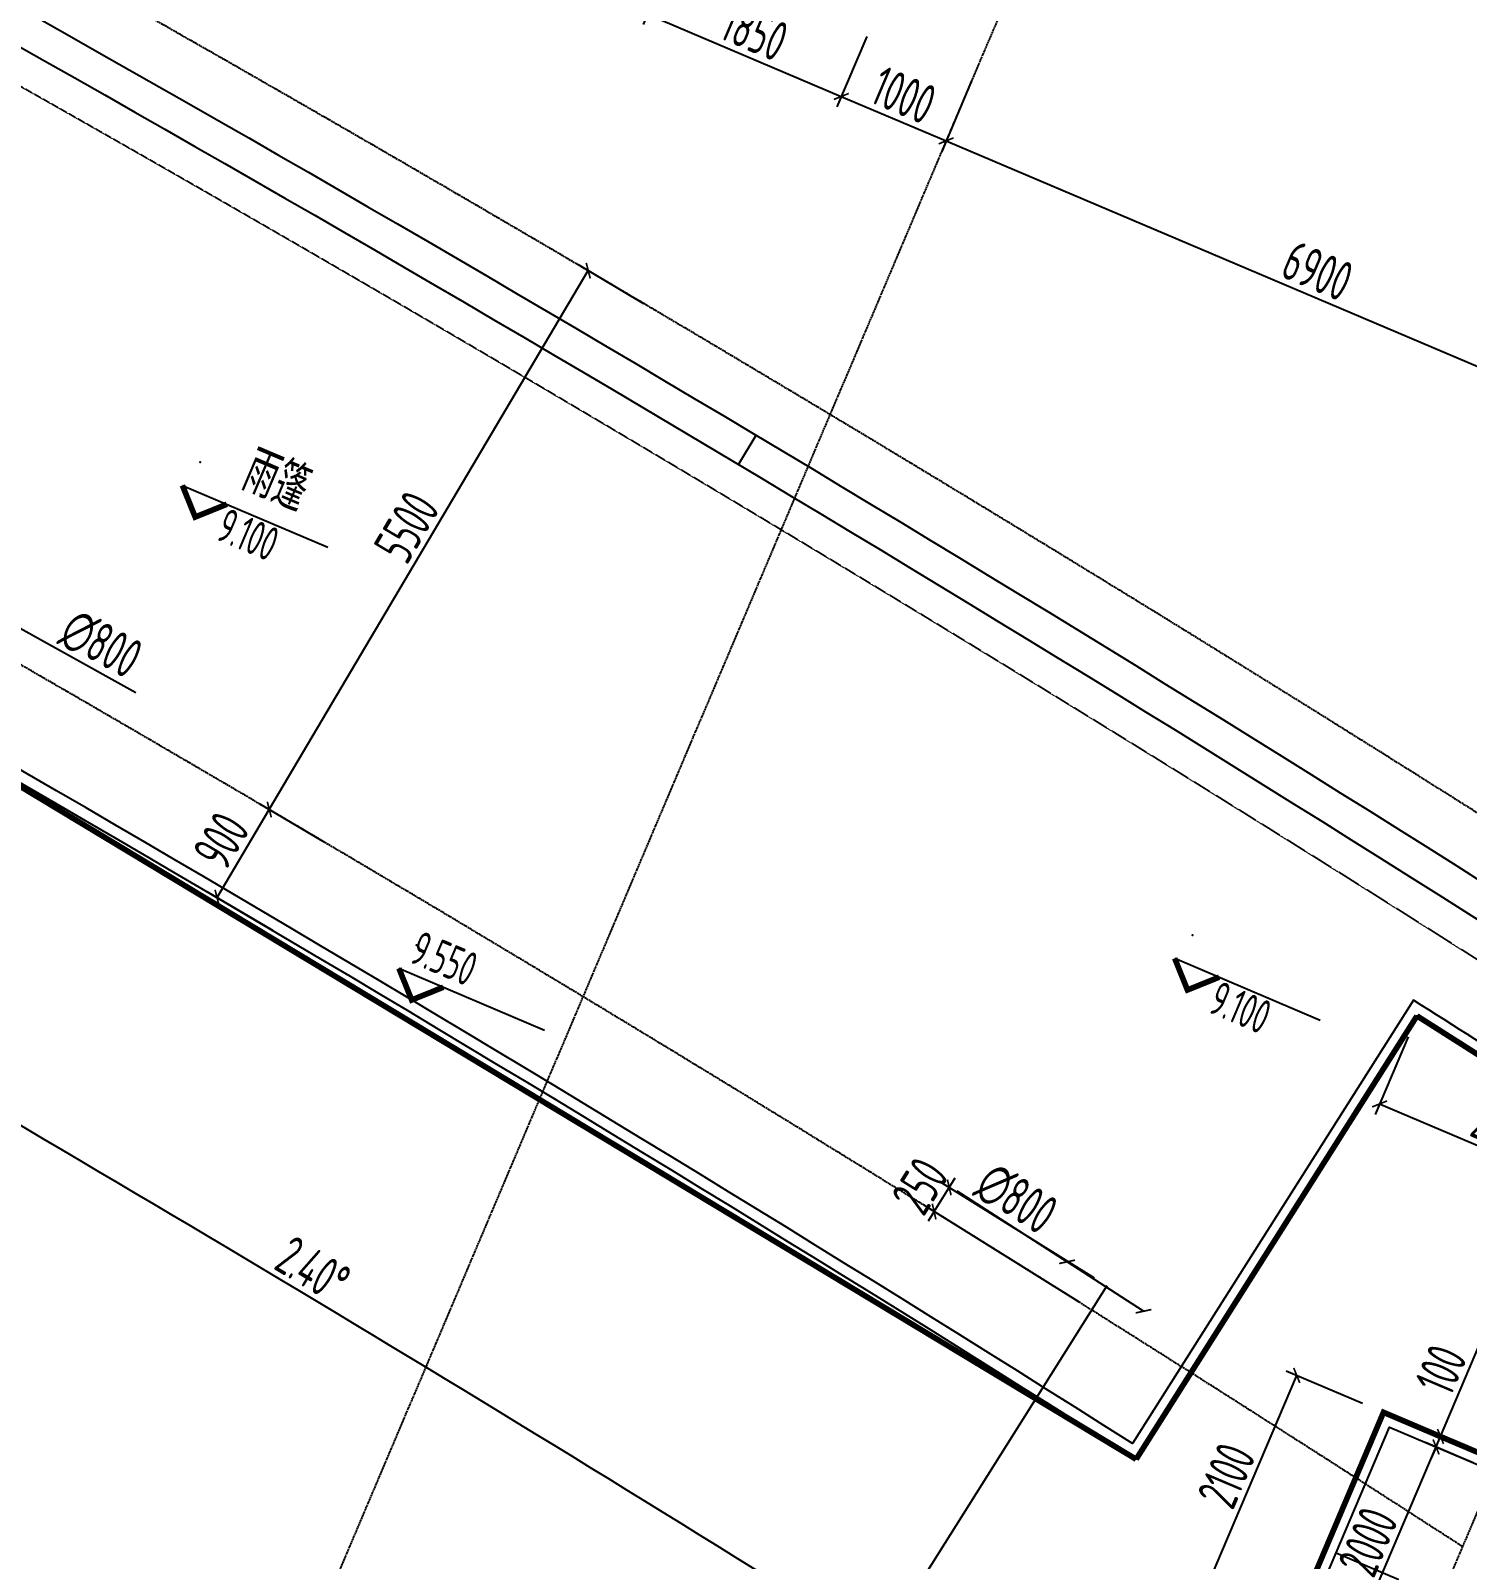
# Model space of a CAD drawing. Extents: x 11778731 to 12007717, y -6694179 to -6363962.
# Drawn here: x 11923105 to 11935727, y -6451864 to -6438435 of the extents above; entities that cross this region are included whole.
import ezdxf
from ezdxf.enums import TextEntityAlignment as Align

# ---------------------------------------------------------------- set-up
doc = ezdxf.new("R2010")
doc.units = 0
doc.header["$LTSCALE"] = 10
doc.header["$MEASUREMENT"] = 0
doc.linetypes.add('A3-RG-axis-100$0$CENTER', pattern=[2, 1.25, -0.25, 0.25, -0.25])
doc.linetypes.add('A3-RI-3F$0$DASH', pattern=[0.35, 0.25, -0.1])
for name, color, linetype in [('A3-RB-3F-100$0$A-DIMS-100', 1, 'Continuous'), ('A3-RG-axis-100$0$A-DIMS-100', 1, 'Continuous'), ('A3-RG-axis-100$0$A-DIMS-150', 1, 'Continuous'), ('A3-RG-axis-100$0$A-GRID', 1, 'A3-RG-axis-100$0$CENTER'), ('A3-RI-3F$0$A-FLOR', 2, 'Continuous'), ('A3-RI-3F$0$A-HATH', 9, 'Continuous'), ('A3-RI-3F$0$A-ROOF-EDGE', 2, 'Continuous'), ('A3-RM-3F$0$0P-1', 191, 'Continuous'), ('A3-SYMB-3F-100$0$A-SYMB', 4, 'Continuous'), ('A3-SYMB-3F-100$0$A-SYMB-NAME', 4, 'Continuous'), ('A3-SYMB-3F-100$0$A-SYMB-NAME-E', 4, 'Continuous')]:
    doc.layers.add(name, color=color, linetype=linetype)
doc.styles.add('A3-RB-3F-100$0$XD2008', font='xd-hzs.shx', dxfattribs={"width": 0.7, "bigfont": 'xd-hztxt.shx'})
doc.styles.add('A3-RG-axis-100$0$XD2008', font='xd-hzs.shx', dxfattribs={"width": 0.7, "bigfont": 'xd-hztxt.shx'})
doc.styles.add('A3-SYMB-3F-100$0$ECADI-TXT', font='simplex.shx', dxfattribs={"bigfont": 'hztxt.shx'})
doc.styles.add('A3-SYMB-3F-100$0$XD2008', font='hzs.shx', dxfattribs={"width": 0.7, "bigfont": 'hztxt.shx'})
doc.dimstyles.new('A3-RB-3F-100$0$XD100$0', dxfattribs={"dimscale": 100, "dimtxt": 3.5, "dimasz": 1, "dimexe": 1, "dimexo": 2, "dimgap": 0.5, "dimtad": 1, "dimdec": 0, "dimdsep": 46, "dimtxsty": 'A3-RB-3F-100$0$XD2008', "dimblk1": 'A3-RB-3F-100$0$_ARCHTICK', "dimblk2": 'A3-RB-3F-100$0$_ARCHTICK', "dimsah": 1, "dimcen": 2.5, "dimclrt": 4, "dimaunit": 1, "dimadec": 0, "dimazin": 0, "dimtfac": 1, "dimtdec": 0, "dimtix": 1, "dimtmove": 0, "dimatfit": 3, "dimfxl": 0, "dimtolj": 1, "dimtzin": 0, "dimarcsym": 0})
doc.dimstyles.new('A3-RG-axis-100$0$XD100$0', dxfattribs={"dimscale": 100, "dimtxt": 3.5, "dimasz": 1, "dimexe": 1, "dimexo": 2, "dimgap": 0.5, "dimtad": 1, "dimdec": 0, "dimdsep": 46, "dimtxsty": 'A3-RG-axis-100$0$XD2008', "dimblk1": 'A3-RG-axis-100$0$_ARCHTICK', "dimblk2": 'A3-RG-axis-100$0$_ARCHTICK', "dimsah": 1, "dimcen": 2.5, "dimclrt": 4, "dimaunit": 1, "dimadec": 0, "dimazin": 0, "dimtfac": 1, "dimtdec": 0, "dimtix": 1, "dimtmove": 0, "dimatfit": 3, "dimfxl": 0, "dimtolj": 1, "dimtzin": 0, "dimarcsym": 0})

# ---------------------------------------------------------------- blocks, each defined once
blk = doc.blocks.new('A3-RI-3F')
at = {"layer": 'A3-RI-3F$0$A-FLOR', "linetype": 'A3-RI-3F$0$DASH', "const_width": 50}
blk.add_lwpolyline([(11977075, -6448936), (11977075, -6448936), (11971198, -6462780), (11953156, -6455122), (11952019, -6457800), (11961869, -6461981), (11950655, -6488400), (11923776, -6476990), (11934990, -6450572), (11944839, -6454753), (11945976, -6452074), (11937359, -6448416, 0.002105), (11935284, -6447090), (11932817, -6450984, 0.033355), (11899110, -6432654), (11899711, -6421202)], format="xyb", dxfattribs=at)
at = {"layer": 'A3-RI-3F$0$A-HATH', "linetype": 'A3-RI-3F$0$DASH'}
blk.add_lwpolyline([(11904898, -6423676), (11904600, -6429360, -0.033317), (11938660, -6448425), (11946402, -6451711), (11970556, -6461964), (11976217, -6448626)], format="xyb", dxfattribs=at)
at = {"layer": 'A3-RI-3F$0$A-ROOF-EDGE'}
for points in [[(11977075, -6448936), (11977075, -6448936), (11971198, -6462780), (11953939, -6455454), (11952802, -6458132), (11961869, -6461981), (11950655, -6488400), (11923776, -6476990), (11934990, -6450572), (11944057, -6454420), (11945194, -6451742), (11937359, -6448416, 0.002105), (11935284, -6447090), (11932817, -6450984, 0.033355), (11899110, -6432654), (11899697, -6421468)], [(11971145, -6462649), (11953886, -6455323), (11952670, -6458185), (11961737, -6462034), (11950602, -6488268), (11923907, -6476937), (11935043, -6450703), (11944110, -6454552), (11945325, -6451689), (11937406, -6448327, 0.002183), (11935253, -6446952), (11932786, -6450846, 0.033209), (11899214, -6432592), (11899796, -6421473)]]:
    blk.add_lwpolyline(points, format="xyb", dxfattribs=at)
blk = doc.blocks.new('A3-RG-axis-100$0$_ARCHTICK')
at = {"color": 0, "linetype": 'ByBlock', "const_width": 0.15}
blk.add_lwpolyline([(-0.5, -0.5), (0.5, 0.5)], dxfattribs=at)
blk = doc.blocks.new('*D258')
at = {"layer": 'A3-RG-axis-100$0$A-DIMS-100', "color": 0, "lineweight": -2}
for p, q in [((11917085, -6449501), (11915430, -6453399)), ((11915469, -6453307), (11923754, -6456823)), ((11924731, -6454521), (11923715, -6456915))]:
    blk.add_line(p, q, dxfattribs=at)
at = {"layer": 'A3-RG-axis-100$0$A-DIMS-100', "color": 0, "lineweight": -2, "xscale": 100, "yscale": 100, "zscale": 100}
for p, rotation in [((11915469, -6453307), 156.9999999998815), ((11923754, -6456823), 336.9999999998814)]:
    blk.add_blockref('A3-RG-axis-100$0$_ARCHTICK', p, dxfattribs=dict(at, rotation=rotation))
at = {"layer": 'A3-RG-axis-100$0$A-DIMS-100', "color": 4, "insert": (11919700, -6454858), "char_height": 350, "attachment_point": 5, "rotation": 337, "style": 'A3-RG-axis-100$0$XD2008'}
blk.add_mtext('\\A1;9000', dxfattribs=at)
blk = doc.blocks.new('*D328')
at = {"layer": 'A3-RG-axis-100$0$A-DIMS-100', "color": 0, "lineweight": -2}
for p in [(11921870, -6443053), (11924030, -6444251)]:
    blk.add_line(p, (11922569, -6443441), dxfattribs=at)
at = {"layer": 'A3-RG-axis-100$0$A-DIMS-100', "color": 0, "lineweight": -2, "xscale": 100, "yscale": 100, "zscale": 100}
for p, rotation in [((11921870, -6443053), 330.9846667617089), ((11922569, -6443441), 150.9846667617089)]:
    blk.add_blockref('A3-RG-axis-100$0$_ARCHTICK', p, dxfattribs=dict(at, rotation=rotation))
at = {"layer": 'A3-RG-axis-100$0$A-DIMS-100', "color": 4, "insert": (11923723, -6443824), "char_height": 350, "attachment_point": 5, "rotation": 330.9847, "style": 'A3-RG-axis-100$0$XD2008'}
blk.add_mtext('\\A1;∅800', dxfattribs=at)
blk = doc.blocks.new('*D259')
at = {"layer": 'A3-RG-axis-100$0$A-DIMS-100', "color": 0, "lineweight": -2}
for p, q in [((11932452, -6449394), (11931090, -6448543)), ((11931175, -6448596), (11931228, -6448511)), ((11931042, -6448808), (11931175, -6448596)), ((11932313, -6449602), (11930958, -6448755)), ((11931042, -6448808), (11930989, -6448893))]:
    blk.add_line(p, q, dxfattribs=at)
at = {"layer": 'A3-RG-axis-100$0$A-DIMS-100', "color": 0, "lineweight": -2, "xscale": 100, "yscale": 100, "zscale": 100}
for p, rotation in [((11931175, -6448596), 237.9928718759296), ((11931042, -6448808), 57.99287187592959)]:
    blk.add_blockref('A3-RG-axis-100$0$_ARCHTICK', p, dxfattribs=dict(at, rotation=rotation))
at = {"layer": 'A3-RG-axis-100$0$A-DIMS-100', "color": 4, "insert": (11930918, -6448583), "char_height": 350, "attachment_point": 5, "rotation": 57.9929, "style": 'A3-RG-axis-100$0$XD2008'}
blk.add_mtext('\\A1;250', dxfattribs=at)
blk = doc.blocks.new('*D262')
at = {"layer": 'A3-RG-axis-100$0$A-DIMS-100', "color": 0, "lineweight": -2}
blk.add_arc((11778731, -6694179), 285300, 57.84693, 60.24693, dxfattribs=at)
at = {"layer": 'A3-RG-axis-100$0$A-DIMS-100', "color": 0, "lineweight": -2, "xscale": 100, "yscale": 100, "zscale": 100}
for p, rotation in [((11920315, -6446489), 150.2469277095912), ((11930563, -6452635), 327.8469277238162)]:
    blk.add_blockref('A3-RG-axis-100$0$_ARCHTICK', p, dxfattribs=dict(at, rotation=rotation))
at = {"layer": 'A3-RG-axis-100$0$A-DIMS-100', "color": 4, "insert": (11925586, -6449316), "char_height": 350, "attachment_point": 5, "rotation": 329.0469, "style": 'A3-RG-axis-100$0$XD2008'}
blk.add_mtext('\\A1;2.40°', dxfattribs=at)
blk = doc.blocks.new('*D263')
at = {"layer": 'A3-RG-axis-100$0$A-DIMS-100', "color": 0, "lineweight": -2}
for p in [(11931243, -6448626), (11932882, -6449684)]:
    blk.add_line(p, (11932210, -6449250), dxfattribs=at)
at = {"layer": 'A3-RG-axis-100$0$A-DIMS-100', "color": 0, "lineweight": -2, "xscale": 100, "yscale": 100, "zscale": 100}
for p, rotation in [((11932210, -6449250), 327.1487944123064), ((11932882, -6449684), 147.1487944123064)]:
    blk.add_blockref('A3-RG-axis-100$0$_ARCHTICK', p, dxfattribs=dict(at, rotation=rotation))
at = {"layer": 'A3-RG-axis-100$0$A-DIMS-100', "color": 4, "insert": (11931764, -6448695), "char_height": 350, "attachment_point": 5, "rotation": 327.1488, "style": 'A3-RG-axis-100$0$XD2008'}
blk.add_mtext('\\A1;∅800', dxfattribs=at)
blk = doc.blocks.new('A3-SYMB-3F-100$0$ECADI-TAG-HGHT（国标）')
at = {"color": 1}
blk.add_line((-2.12, 2.12), (11.77, 2.12), dxfattribs=at)
at = {"color": 1, "const_width": 0.5}
blk.add_lwpolyline([(-2.12, 2.12), (0, 0), (2.12, 2.12)], dxfattribs=at)
at = {"color": 1}
blk.add_point((-1.48, 4.6), dxfattribs=at)
at = {"style": 'A3-SYMB-3F-100$0$XD2008', "width": 0.7}
blk.add_attdef('FL', text='', height=3, dxfattribs=at).set_placement((-2.69, 2.97), align=Align.RIGHT)
for tag, p in [('F.F.L.', (2.28, 2.97)), ('T.O.S.', (2.28, -1.1))]:
    blk.add_attdef(tag, p, '', height=3, dxfattribs=at)
blk = doc.blocks.new('A3-SYMB-3F-100$0$ECADI-TAG-NAME')
at = {"layer": 'A3-SYMB-3F-100$0$A-SYMB-NAME', "style": 'A3-SYMB-3F-100$0$ECADI-TXT', "width": 0.7}
blk.add_attdef('CHINESENAME', (1.86, 1.53), '', height=4, dxfattribs=at)
at = {"layer": 'A3-SYMB-3F-100$0$A-SYMB-NAME-E', "style": 'A3-SYMB-3F-100$0$ECADI-TXT', "width": 0.7}
blk.add_attdef('ENGLISHLOW', (2.18, 6.96), '', height=2.5, dxfattribs=at)
blk = doc.blocks.new('A3-SYMB-3F-100')
at = {"layer": 'A3-SYMB-3F-100$0$A-SYMB'}
ref = blk.add_blockref('A3-SYMB-3F-100$0$ECADI-TAG-HGHT（国标）', (11924551, -6442708), dxfattribs=dict(at, xscale=99.99999999999999, yscale=99.99999999999999, zscale=99.99999999999997, rotation=337))
ref.add_attrib('T.O.S.', '9.100', (11924718, -6442899), dxfattribs={"layer": '0', "height": 300, "rotation": 337, "style": 'A3-SYMB-3F-100$0$XD2008', "width": 0.7})
ref = blk.add_blockref('A3-SYMB-3F-100$0$ECADI-TAG-HGHT（国标）', (11926453, -6446950), dxfattribs=dict(at, xscale=100, yscale=99.99999999999999, rotation=337))
ref.add_attrib('F.F.L.', '9.550', (11926418, -6446613), dxfattribs={"layer": '0', "height": 300, "rotation": 337, "style": 'A3-SYMB-3F-100$0$XD2008', "width": 0.7})
ref = blk.add_blockref('A3-SYMB-3F-100$0$ECADI-TAG-HGHT（国标）', (11933268, -6446862), dxfattribs=dict(at, xscale=100, yscale=99.99999999999999, rotation=337))
ref.add_attrib('T.O.S.', '9.100', (11933435, -6447053), dxfattribs={"layer": '0', "height": 300, "rotation": 337, "style": 'A3-SYMB-3F-100$0$XD2008', "width": 0.7})
at = {"layer": 'A3-SYMB-3F-100$0$A-SYMB-NAME'}
ref = blk.add_blockref('A3-SYMB-3F-100$0$ECADI-TAG-NAME', (11924703, -6442527, 0), dxfattribs=dict(at, xscale=99.99999999999999, yscale=99.99999999999999, zscale=99.99999999999994, rotation=337))
ref.add_attrib('CHINESENAME', '雨篷', (11924933, -6442459), dxfattribs={"height": 400, "rotation": 337, "style": 'A3-SYMB-3F-100$0$ECADI-TXT', "width": 0.7})
blk = doc.blocks.new('A3-RB-3F-100$0$_ARCHTICK')
at = {"color": 0, "linetype": 'ByBlock', "const_width": 0.15}
blk.add_lwpolyline([(-0.5, -0.5), (0.5, 0.5)], dxfattribs=at)
blk = doc.blocks.new('*D529')
at = {"layer": 'A3-RB-3F-100$0$A-DIMS-100', "color": 0, "lineweight": -2}
for p, q in [((11928748, -6437765), (11928485, -6438383)), ((11928524, -6438291), (11930227, -6439014)), ((11930451, -6438488), (11930188, -6439106))]:
    blk.add_line(p, q, dxfattribs=at)
at = {"layer": 'A3-RB-3F-100$0$A-DIMS-100', "color": 0, "lineweight": -2, "xscale": 100, "yscale": 100, "zscale": 100}
for p, rotation in [((11928524, -6438291), 156.9999999998918), ((11930227, -6439014), 336.9999999998918)]:
    blk.add_blockref('A3-RB-3F-100$0$_ARCHTICK', p, dxfattribs=dict(at, rotation=rotation))
at = {"layer": 'A3-RB-3F-100$0$A-DIMS-100', "color": 4, "insert": (11929464, -6438445), "char_height": 350, "attachment_point": 5, "rotation": 337, "style": 'A3-RB-3F-100$0$XD2008'}
blk.add_mtext('\\A1;1850', dxfattribs=at)
blk = doc.blocks.new('*D530')
at = {"layer": 'A3-RB-3F-100$0$A-DIMS-100', "color": 0, "lineweight": -2}
for p, q in [((11930451, -6438488), (11930188, -6439106)), ((11931371, -6438878), (11931109, -6439496)), ((11930227, -6439014), (11931148, -6439404))]:
    blk.add_line(p, q, dxfattribs=at)
at = {"layer": 'A3-RB-3F-100$0$A-DIMS-100', "color": 0, "lineweight": -2, "xscale": 100, "yscale": 100, "zscale": 100}
for p, rotation in [((11930227, -6439014), 156.9999999998766), ((11931148, -6439404), 336.9999999998766)]:
    blk.add_blockref('A3-RB-3F-100$0$_ARCHTICK', p, dxfattribs=dict(at, rotation=rotation))
at = {"layer": 'A3-RB-3F-100$0$A-DIMS-100', "color": 4, "insert": (11930775, -6439002), "char_height": 350, "attachment_point": 5, "rotation": 337, "style": 'A3-RB-3F-100$0$XD2008'}
blk.add_mtext('\\A1;1000', dxfattribs=at)
blk = doc.blocks.new('*D531')
at = {"layer": 'A3-RB-3F-100$0$A-DIMS-100', "color": 0, "lineweight": -2}
for p, q in [((11931371, -6438878), (11931109, -6439496)), ((11931148, -6439404), (11937499, -6442100)), ((11937722, -6441574), (11937460, -6442192))]:
    blk.add_line(p, q, dxfattribs=at)
at = {"layer": 'A3-RB-3F-100$0$A-DIMS-100', "color": 0, "lineweight": -2, "xscale": 100, "yscale": 100, "zscale": 100}
for p, rotation in [((11931148, -6439404), 156.9999999998948), ((11937499, -6442100), 336.9999999998948)]:
    blk.add_blockref('A3-RB-3F-100$0$_ARCHTICK', p, dxfattribs=dict(at, rotation=rotation))
at = {"layer": 'A3-RB-3F-100$0$A-DIMS-100', "color": 4, "insert": (11934411, -6440545), "char_height": 350, "attachment_point": 5, "rotation": 337, "style": 'A3-RB-3F-100$0$XD2008'}
blk.add_mtext('\\A1;6900', dxfattribs=at)
blk = doc.blocks.new('*D643')
at = {"layer": 'A3-RB-3F-100$0$A-DIMS-100', "color": 0, "lineweight": -2}
for p, q in [((11933407, -6452181), (11934228, -6450248)), ((11934806, -6450494), (11934136, -6450209)), ((11933985, -6452427), (11933315, -6452142))]:
    blk.add_line(p, q, dxfattribs=at)
at = {"layer": 'A3-RB-3F-100$0$A-DIMS-100', "color": 0, "lineweight": -2, "xscale": 100, "yscale": 100, "zscale": 100}
for p, rotation in [((11934228, -6450248), 66.99999999985049), ((11933407, -6452181), 246.9999999998505)]:
    blk.add_blockref('A3-RB-3F-100$0$_ARCHTICK', p, dxfattribs=dict(at, rotation=rotation))
at = {"layer": 'A3-RB-3F-100$0$A-DIMS-100', "color": 4, "insert": (11933610, -6451127), "char_height": 350, "attachment_point": 5, "rotation": 67, "style": 'A3-RB-3F-100$0$XD2008'}
blk.add_mtext('\\A1;2100', dxfattribs=at)
blk = doc.blocks.new('*D647')
at = {"layer": 'A3-RB-3F-100$0$A-DIMS-100', "color": 0, "lineweight": -2}
for p, q in [((11924743, -6446051), (11925202, -6445277)), ((11925691, -6445567), (11925116, -6445226)), ((11925233, -6446341), (11924657, -6446000))]:
    blk.add_line(p, q, dxfattribs=at)
at = {"layer": 'A3-RB-3F-100$0$A-DIMS-100', "color": 0, "lineweight": -2, "xscale": 100, "yscale": 100, "zscale": 100}
for p, rotation in [((11925202, -6445277), 59.37194376608648), ((11924743, -6446051), 239.3719437660865)]:
    blk.add_blockref('A3-RB-3F-100$0$_ARCHTICK', p, dxfattribs=dict(at, rotation=rotation))
at = {"layer": 'A3-RB-3F-100$0$A-DIMS-100', "color": 4, "insert": (11924779, -6445549), "char_height": 350, "attachment_point": 5, "rotation": 59.3719, "style": 'A3-RB-3F-100$0$XD2008'}
blk.add_mtext('\\A1;900', dxfattribs=at)
blk = doc.blocks.new('*D648')
at = {"layer": 'A3-RB-3F-100$0$A-DIMS-100', "color": 0, "lineweight": -2}
for p, q in [((11928493, -6440834), (11927917, -6440493)), ((11925202, -6445277), (11928004, -6440544)), ((11925691, -6445567), (11925116, -6445226))]:
    blk.add_line(p, q, dxfattribs=at)
at = {"layer": 'A3-RB-3F-100$0$A-DIMS-100', "color": 0, "lineweight": -2, "xscale": 100, "yscale": 100, "zscale": 100}
for p, rotation in [((11928004, -6440544), 59.37194376608556), ((11925202, -6445277), 239.3719437660855)]:
    blk.add_blockref('A3-RB-3F-100$0$_ARCHTICK', p, dxfattribs=dict(at, rotation=rotation))
at = {"layer": 'A3-RB-3F-100$0$A-DIMS-100', "color": 4, "insert": (11926409, -6442796), "char_height": 350, "attachment_point": 5, "rotation": 59.3719, "style": 'A3-RB-3F-100$0$XD2008'}
blk.add_mtext('\\A1;5500', dxfattribs=at)
blk = doc.blocks.new('*D649')
at = {"layer": 'A3-RB-3F-100$0$A-DIMS-100', "color": 0, "lineweight": -2}
for p, q in [((11935206, -6447274), (11934917, -6447955)), ((11934956, -6447863), (11936972, -6448718)), ((11937222, -6448129), (11936933, -6448810))]:
    blk.add_line(p, q, dxfattribs=at)
at = {"layer": 'A3-RB-3F-100$0$A-DIMS-100', "color": 0, "lineweight": -2, "xscale": 100, "yscale": 100, "zscale": 100}
for p, rotation in [((11934956, -6447863), 156.9999999998947), ((11936972, -6448718), 336.9999999998947)]:
    blk.add_blockref('A3-RB-3F-100$0$_ARCHTICK', p, dxfattribs=dict(at, rotation=rotation))
at = {"layer": 'A3-RB-3F-100$0$A-DIMS-100', "color": 4, "insert": (11936052, -6448083), "char_height": 350, "attachment_point": 5, "rotation": 337, "style": 'A3-RB-3F-100$0$XD2008'}
blk.add_mtext('\\A1;2190', dxfattribs=at)
blk = doc.blocks.new('*D710')
at = {"layer": 'A3-RB-3F-100$0$A-DIMS-100', "color": 0, "lineweight": -2}
for p, q in [((11935779, -6451015), (11935359, -6450837)), ((11934670, -6452717), (11935452, -6450876)), ((11934998, -6452856), (11934578, -6452678))]:
    blk.add_line(p, q, dxfattribs=at)
at = {"layer": 'A3-RB-3F-100$0$A-DIMS-100', "color": 0, "lineweight": -2, "xscale": 100, "yscale": 100, "zscale": 100}
for p, rotation in [((11935452, -6450876), 66.99981390263508), ((11934670, -6452717), 246.9998139026351)]:
    blk.add_blockref('A3-RB-3F-100$0$_ARCHTICK', p, dxfattribs=dict(at, rotation=rotation))
at = {"layer": 'A3-RB-3F-100$0$A-DIMS-100', "color": 4, "insert": (11934854, -6451709), "char_height": 350, "attachment_point": 5, "rotation": 66.9998, "style": 'A3-RB-3F-100$0$XD2008'}
blk.add_mtext('\\A1;2000', dxfattribs=at)
blk = doc.blocks.new('*D711')
at = {"layer": 'A3-RB-3F-100$0$A-DIMS-100', "color": 0, "lineweight": -2}
for p, q in [((11935491, -6450784), (11935836, -6449971)), ((11935779, -6451015), (11935359, -6450837)), ((11935818, -6450923), (11935399, -6450745)), ((11935452, -6450876), (11935491, -6450784)), ((11935452, -6450876), (11935412, -6450968))]:
    blk.add_line(p, q, dxfattribs=at)
at = {"layer": 'A3-RB-3F-100$0$A-DIMS-100', "color": 0, "lineweight": -2, "xscale": 100, "yscale": 100, "zscale": 100}
for p, rotation in [((11935491, -6450784), 246.9998139028649), ((11935452, -6450876), 66.99981390286486)]:
    blk.add_blockref('A3-RB-3F-100$0$_ARCHTICK', p, dxfattribs=dict(at, rotation=rotation))
at = {"layer": 'A3-RB-3F-100$0$A-DIMS-100', "color": 4, "insert": (11935495, -6450198), "char_height": 350, "attachment_point": 5, "rotation": 66.9998, "style": 'A3-RB-3F-100$0$XD2008'}
blk.add_mtext('\\A1;100', dxfattribs=at)
blk = doc.blocks.new('A3-RM-3F')
at = {"layer": 'A3-RM-3F$0$0P-1'}
for p, q in [((11929325, -6442247), (11929478, -6441989)), ((11959704, -6462474), (11934574, -6451808))]:
    blk.add_line(p, q, dxfattribs=at)
for points in [[(11905192, -6423801), (11904910, -6429175, -0.033124), (11938801, -6448159), (11947301, -6451767), (11970397, -6461571), (11975941, -6448509)], [(11905486, -6423926), (11905220, -6428991, -0.03293), (11938943, -6447894), (11947419, -6451491), (11970238, -6461178), (11975665, -6448392)]]:
    blk.add_lwpolyline(points, format="xyb", dxfattribs=at)
blk = doc.blocks.new('A3-RG-axis-100')
at = {"layer": 'A3-RG-axis-100$0$A-DIMS-150'}
blk.add_line((11932558.2, -6449460.5), (11930402.8, -6452889.4), dxfattribs=at)
at = {"layer": 'A3-RG-axis-100$0$A-GRID'}
for p, q in [((11941198, -6415727.7), (11923107, -6458347.2)), ((11949482.5, -6419244.3), (11922974.2, -6481694))]:
    blk.add_line(p, q, dxfattribs=at)
for radius, start, end in [(294300, 57.267208, 69.150423), (288800, 57.079997, 69.144838)]:
    blk.add_arc((11778730.7, -6694178.7), radius, start, end, dxfattribs=at)
at = {"layer": 'A3-RG-axis-100$0$A-DIMS-100'}
dim = blk.add_diameter_dim_2p(p1=(11921869.8, -6443053.4), p2=(11922569.4, -6443441.4), dimstyle='A3-RG-axis-100$0$XD100$0', override={"dimasz": 1}, dxfattribs=at)
dim.commit()
dim.dimension.update_dxf_attribs({"geometry": '*D328', "text_midpoint": (11923613.7, -6444020.7), "dimtype": 131})
dim = blk.add_angular_dim_2l(base=(11927175.2, -6450539), line1=((11932558.2, -6449460.5), (11778730.7, -6694178.7)), line2=((11922175.5, -6443233.5), (11778730.7, -6694178.7)), dimstyle='A3-RG-axis-100$0$XD100$0', override={"dimaunit": 0, "dimadec": 2}, dxfattribs=at)
dim.commit()
dim.dimension.update_dxf_attribs({"geometry": '*D262', "text_midpoint": (11925586.4, -6449315.7)})
for base, p1, p2, angle, picture, middle in [((11931174.9, -6448596.2), (11932482.1, -6449708), (11932621.2, -6449500.3), 57.99287, '*D259', (11930917.9, -6448582.9)), ((11923753.9, -6456823.3), (11917163.1, -6449316.5), (11924809.4, -6454336.8), 337, '*D258', (11919699.6, -6454857.9))]:
    dim = blk.add_linear_dim(base=base, p1=p1, p2=p2, angle=angle, dimstyle='A3-RG-axis-100$0$XD100$0', override={"dimasz": 1}, dxfattribs=at)
    dim.commit()
    dim.dimension.update_dxf_attribs({"geometry": picture, "text_midpoint": middle})
dim = blk.add_diameter_dim_2p(p1=(11932882.2, -6449684.3), p2=(11932210.2, -6449250.4), dimstyle='A3-RG-axis-100$0$XD100$0', override={"dimasz": 1}, dxfattribs=at)
dim.commit()
dim.dimension.update_dxf_attribs({"geometry": '*D263', "text_midpoint": (11931764.5, -6448694.7)})
blk = doc.blocks.new('A3-RB-3F-100')
at = {"layer": 'A3-RB-3F-100$0$A-DIMS-100'}
for p1, p2, distance, picture, middle in [((11928825.8, -6437580.7), (11930528.7, -6438303.5), -771.4, '*D529', (11929463.8, -6438445.1)), ((11930528.7, -6438303.5), (11931449.2, -6438694.3), -771.4, '*D530', (11930775.5, -6439001.9)), ((11931449.2, -6438694.3), (11937800.6, -6441390.2), -771.4, '*D531', (11934411.4, -6440545.3)), ((11925863.6, -6445668.4), (11928665.4, -6440936), 769.3, '*D648', (11926408.9, -6442795.7)), ((11925405, -6446442.9), (11925863.6, -6445668.4), 769.3, '*D647', (11924778.7, -6445549.1)), ((11935284.3, -6447089.5), (11937299.8, -6447945), -839.8, '*D649', (11936051.8, -6448083.2)), ((11934169.2, -6452504.8), (11934989.8, -6450571.8), 827.9, '*D643', (11933610.3, -6451126.9)), ((11935181.8, -6452934.6), (11935963.3, -6451093.6), 555.9, '*D710', (11934853.7, -6451709))]:
    dim = blk.add_aligned_dim(p1=p1, p2=p2, distance=distance, dimstyle='A3-RB-3F-100$0$XD100$0', dxfattribs=at)
    dim.commit()
    dim.dimension.update_dxf_attribs({"geometry": picture, "text_midpoint": middle})
dim = blk.add_linear_dim(base=(11935490.6, -6450784.4), p1=(11935963.3, -6451093.6), p2=(11936002.3, -6451001.6), angle=66.99981, dimstyle='A3-RB-3F-100$0$XD100$0', dxfattribs=at)
dim.commit()
dim.dimension.update_dxf_attribs({"geometry": '*D711', "text_midpoint": (11935702.2, -6450285.7), "dimtype": 129})

msp = doc.modelspace()

# ---------------------------------------------------------------- block references
for name in ['A3-RG-axis-100', 'A3-RB-3F-100', 'A3-RI-3F', 'A3-RI-3F', 'A3-RI-3F', 'A3-SYMB-3F-100', 'A3-SYMB-3F-100', 'A3-RM-3F']:
    msp.add_blockref(name, (0, 0))

doc.saveas('drawing.dxf')
